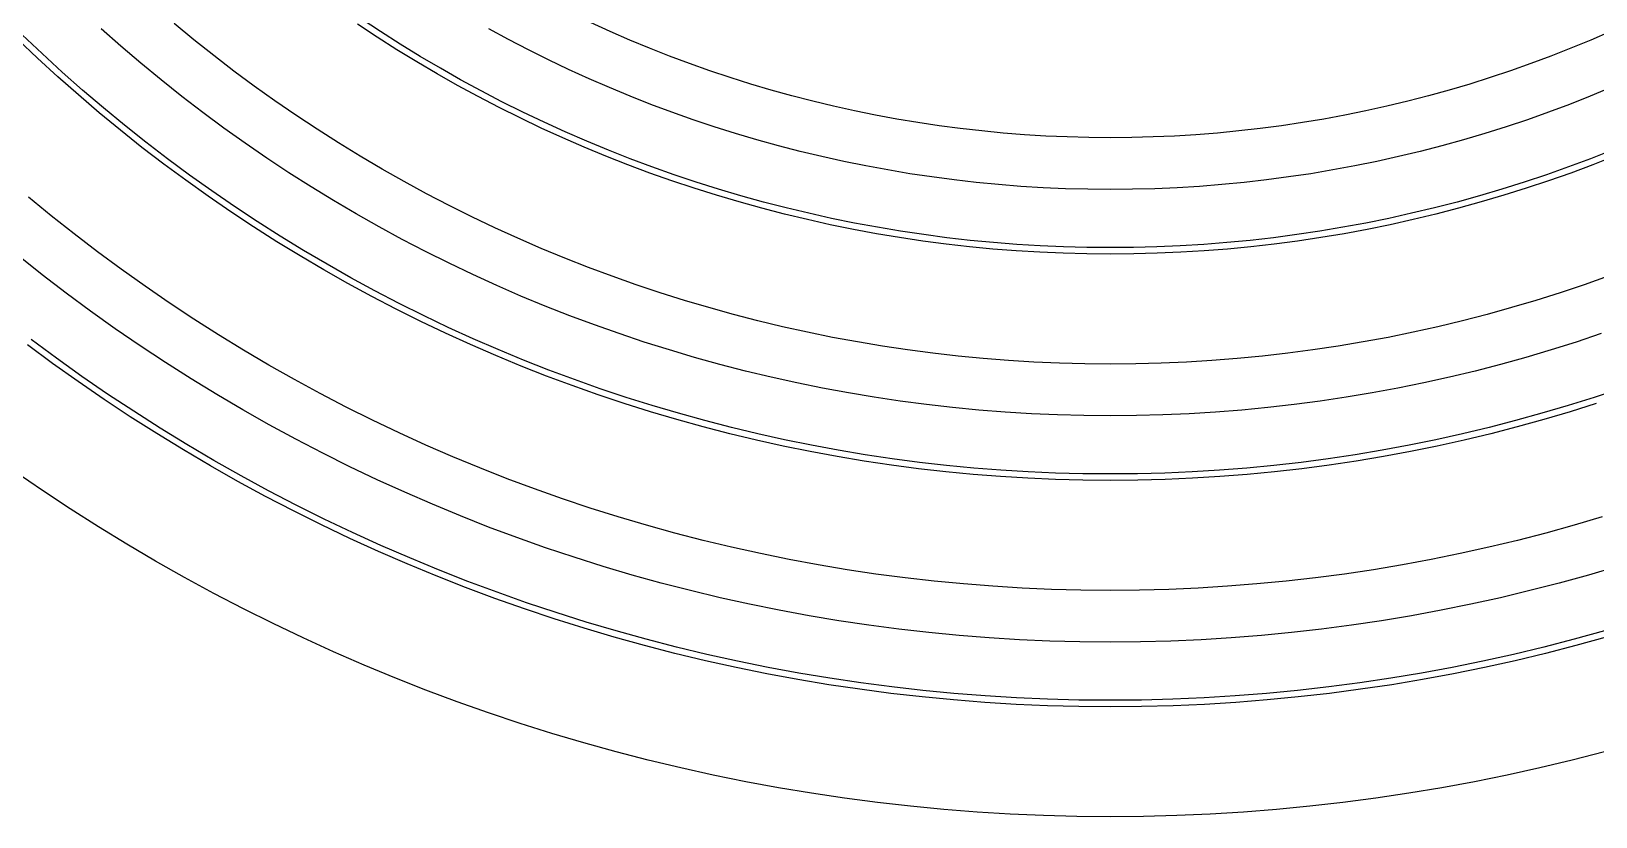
# Model space of a CAD drawing. Header units: metres. Extents: x 9 to 1211, y 9 to 2781.
# Drawn here: x 137.3 to 379, y 1401 to 1522.5 of the extents above; entities that cross this region are included whole.
import ezdxf

# ---------------------------------------------------------------- set-up
doc = ezdxf.new("R2010")
doc.units = ezdxf.units.M
for name, color, linetype in [('ACIKLIK', 5, 'Continuous'), ('CAM_SABLON', 4, 'Continuous'), ('DIS_KENAR_V91_Z3', 1, 'Continuous'), ('LAMBA_T4_Z4', 3, 'Continuous')]:
    doc.layers.add(name, color=color, linetype=linetype)

msp = doc.modelspace()

# ---------------------------------------------------------------- linework, layer by layer
at = {"layer": 'ACIKLIK'}
for points in [[(379.86, 1475.7), (376, 1474.4), (372.12, 1473.18), (368.22, 1472.03), (364.3, 1470.94), (360.37, 1469.92), (356.41, 1468.97), (352.44, 1468.09), (348.46, 1467.28), (344.46, 1466.54), (340.45, 1465.87), (336.43, 1465.27), (332.4, 1464.74), (328.36, 1464.28), (324.31, 1463.89), (320.25, 1463.57), (316.19, 1463.32), (312.13, 1463.14), (308.07, 1463.04), (304, 1463), (299.93, 1463.04), (295.87, 1463.14), (291.81, 1463.32), (287.75, 1463.57), (283.69, 1463.89), (279.64, 1464.28), (275.6, 1464.74), (271.57, 1465.27), (267.55, 1465.87), (263.54, 1466.54), (259.54, 1467.28), (255.56, 1468.09), (251.59, 1468.97), (247.63, 1469.92), (243.7, 1470.94), (239.78, 1472.03), (235.88, 1473.18), (232, 1474.4), (228.14, 1475.7), (224.31, 1477.05), (220.5, 1478.48), (216.72, 1479.97), (212.96, 1481.52), (209.23, 1483.14), (205.53, 1484.83), (201.86, 1486.58), (198.22, 1488.4), (194.61, 1490.27), (191.04, 1492.21), (187.5, 1494.22), (184, 1496.28), (180.53, 1498.41), (177.1, 1500.59), (173.71, 1502.84), (170.36, 1505.14), (167.05, 1507.5), (163.78, 1509.92), (160.55, 1512.39), (157.37, 1514.93), (154.23, 1517.51), (151.14, 1520.15), (148.09, 1522.85)], [(381.36, 1513.74), (378.17, 1512.42), (374.96, 1511.15), (371.72, 1509.94), (368.46, 1508.79), (365.19, 1507.69), (361.89, 1506.65), (358.58, 1505.67), (355.25, 1504.75), (351.9, 1503.88), (348.54, 1503.08), (345.17, 1502.33), (341.78, 1501.64), (338.38, 1501.01), (334.97, 1500.44), (331.56, 1499.93), (328.13, 1499.48), (324.7, 1499.09), (321.26, 1498.75), (317.81, 1498.48), (314.36, 1498.27), (310.91, 1498.12), (307.46, 1498.03), (304, 1498), (300.54, 1498.03), (297.09, 1498.12), (293.64, 1498.27), (290.19, 1498.48), (286.74, 1498.75), (283.3, 1499.09), (279.87, 1499.48), (276.44, 1499.93), (273.03, 1500.44), (269.62, 1501.01), (266.22, 1501.64), (262.83, 1502.33), (259.46, 1503.08), (256.1, 1503.88), (252.75, 1504.75), (249.42, 1505.67), (246.11, 1506.65), (242.81, 1507.69), (239.54, 1508.79), (236.28, 1509.94), (233.04, 1511.15), (229.83, 1512.42), (226.64, 1513.74), (223.47, 1515.12), (220.32, 1516.55), (217.2, 1518.04), (214.11, 1519.58), (211.05, 1521.18), (208.01, 1522.83)], [(382.36, 1439.71), (377.87, 1438.38), (373.36, 1437.13), (368.83, 1435.96), (364.29, 1434.87), (359.72, 1433.86), (355.14, 1432.92), (350.54, 1432.07), (345.92, 1431.3), (341.3, 1430.61), (336.66, 1430), (332.01, 1429.47), (327.36, 1429.02), (322.69, 1428.65), (318.03, 1428.37), (313.35, 1428.16), (308.68, 1428.04), (304, 1428), (299.32, 1428.04), (294.65, 1428.16), (289.97, 1428.37), (285.31, 1428.65), (280.64, 1429.02), (275.99, 1429.47), (271.34, 1430), (266.7, 1430.61), (262.08, 1431.3), (257.46, 1432.07), (252.86, 1432.92), (248.28, 1433.86), (243.71, 1434.87), (239.17, 1435.96), (234.64, 1437.13), (230.13, 1438.38), (225.64, 1439.71), (221.18, 1441.12), (216.75, 1442.6), (212.34, 1444.16), (207.96, 1445.8), (203.61, 1447.52), (199.28, 1449.31), (194.99, 1451.17), (190.74, 1453.11), (186.52, 1455.12), (182.33, 1457.21), (178.18, 1459.37), (174.07, 1461.6), (170, 1463.91), (165.97, 1466.28), (161.98, 1468.72), (158.04, 1471.24), (154.14, 1473.82), (150.28, 1476.47), (146.47, 1479.18), (142.71, 1481.97), (139, 1484.81), (135.34, 1487.73)]]:
    msp.add_lwpolyline(points, dxfattribs=at)
at = {"layer": 'CAM_SABLON'}
for points in [[(381.54, 1504.07), (378.18, 1502.75), (374.8, 1501.48), (371.39, 1500.28), (367.97, 1499.13), (364.52, 1498.05), (361.06, 1497.02), (357.58, 1496.05), (354.08, 1495.15), (350.56, 1494.31), (347.04, 1493.52), (343.5, 1492.8), (339.95, 1492.15), (336.38, 1491.55), (332.81, 1491.02), (329.23, 1490.54), (325.64, 1490.13), (322.04, 1489.79), (318.44, 1489.5), (314.83, 1489.28), (311.22, 1489.13), (307.61, 1489.03), (304, 1489), (300.39, 1489.03), (296.78, 1489.13), (293.17, 1489.28), (289.56, 1489.5), (285.96, 1489.79), (282.36, 1490.13), (278.77, 1490.54), (275.19, 1491.02), (271.62, 1491.55), (268.05, 1492.15), (264.5, 1492.8), (260.96, 1493.52), (257.44, 1494.31), (253.92, 1495.15), (250.42, 1496.05), (246.94, 1497.02), (243.48, 1498.05), (240.03, 1499.13), (236.61, 1500.28), (233.2, 1501.48), (229.82, 1502.75), (226.46, 1504.07), (223.12, 1505.46), (219.81, 1506.9), (216.52, 1508.39), (213.26, 1509.95), (210.02, 1511.56), (206.82, 1513.23), (203.64, 1514.95), (200.5, 1516.73), (197.39, 1518.57), (194.31, 1520.45), (191.26, 1522.4), (188.25, 1524.39)], [(382.79, 1467.19), (378.78, 1465.84), (374.75, 1464.57), (370.7, 1463.38), (366.63, 1462.25), (362.54, 1461.19), (358.44, 1460.2), (354.31, 1459.29), (350.18, 1458.45), (346.02, 1457.68), (341.86, 1456.98), (337.68, 1456.36), (333.49, 1455.8), (329.3, 1455.33), (325.09, 1454.92), (320.88, 1454.59), (316.67, 1454.33), (312.45, 1454.15), (308.22, 1454.04), (304, 1454), (299.78, 1454.04), (295.55, 1454.15), (291.33, 1454.33), (287.12, 1454.59), (282.91, 1454.92), (278.7, 1455.33), (274.51, 1455.8), (270.32, 1456.36), (266.14, 1456.98), (261.98, 1457.68), (257.82, 1458.45), (253.69, 1459.29), (249.56, 1460.2), (245.46, 1461.19), (241.37, 1462.25), (237.3, 1463.38), (233.25, 1464.57), (229.22, 1465.84), (225.21, 1467.19), (221.23, 1468.6), (217.28, 1470.07), (213.35, 1471.62), (209.44, 1473.24), (205.57, 1474.92), (201.73, 1476.67), (197.91, 1478.49), (194.13, 1480.38), (190.39, 1482.33), (186.68, 1484.34), (183, 1486.42), (179.36, 1488.57), (175.76, 1490.77), (172.2, 1493.04), (168.68, 1495.37), (165.19, 1497.77), (161.76, 1500.22), (158.36, 1502.73), (155.01, 1505.3), (151.7, 1507.93), (148.45, 1510.62), (145.23, 1513.36), (142.07, 1516.16), (138.96, 1519.01), (135.89, 1521.92)], [(380.35, 1429.73), (375.69, 1428.44), (371.01, 1427.23), (366.31, 1426.1), (361.59, 1425.05), (356.85, 1424.09), (352.1, 1423.21), (347.33, 1422.41), (342.55, 1421.7), (337.76, 1421.07), (332.95, 1420.52), (328.14, 1420.05), (323.32, 1419.68), (318.5, 1419.38), (313.67, 1419.17), (308.83, 1419.04), (304, 1419), (299.17, 1419.04), (294.33, 1419.17), (289.5, 1419.38), (284.68, 1419.68), (279.86, 1420.05), (275.05, 1420.52), (270.24, 1421.07), (265.45, 1421.7), (260.67, 1422.41), (255.9, 1423.21), (251.15, 1424.09), (246.41, 1425.05), (241.69, 1426.1), (236.99, 1427.23), (232.31, 1428.44), (227.65, 1429.73), (223.01, 1431.1), (218.4, 1432.56), (213.82, 1434.09), (209.26, 1435.71), (204.73, 1437.4), (200.23, 1439.17), (195.77, 1441.02), (191.33, 1442.95), (186.94, 1444.95), (182.57, 1447.03), (178.24, 1449.19), (173.96, 1451.42), (169.71, 1453.73), (165.5, 1456.11), (161.33, 1458.57), (157.21, 1461.09), (153.14, 1463.69), (149.1, 1466.36), (145.12, 1469.1), (141.18, 1471.9), (137.3, 1474.78)]]:
    msp.add_lwpolyline(points, dxfattribs=at)
at = {"layer": 'DIS_KENAR_V91_Z3'}
for points in [[(380.95, 1484.57), (377.25, 1483.26), (373.53, 1482.01), (369.78, 1480.83), (366.02, 1479.72), (362.23, 1478.67), (358.43, 1477.68), (354.61, 1476.77), (350.78, 1475.92), (346.93, 1475.13), (343.07, 1474.42), (339.2, 1473.77), (335.31, 1473.19), (331.42, 1472.68), (327.52, 1472.23), (323.61, 1471.86), (319.7, 1471.55), (315.78, 1471.31), (311.85, 1471.14), (307.93, 1471.03), (304, 1471), (300.07, 1471.03), (296.15, 1471.14), (292.22, 1471.31), (288.3, 1471.55), (284.39, 1471.86), (280.48, 1472.23), (276.58, 1472.68), (272.69, 1473.19), (268.8, 1473.77), (264.93, 1474.42), (261.07, 1475.13), (257.22, 1475.92), (253.39, 1476.77), (249.57, 1477.68), (245.77, 1478.67), (241.98, 1479.72), (238.22, 1480.83), (234.47, 1482.01), (230.75, 1483.26), (227.05, 1484.57), (223.37, 1485.94), (219.71, 1487.38), (216.09, 1488.89), (212.48, 1490.45), (208.91, 1492.08), (205.37, 1493.77), (201.85, 1495.52), (198.37, 1497.34), (194.92, 1499.21), (191.5, 1501.14), (188.12, 1503.14), (184.77, 1505.19), (181.46, 1507.3), (178.18, 1509.47), (174.95, 1511.69), (171.75, 1513.97), (168.59, 1516.31), (165.48, 1518.7), (162.4, 1521.14), (159.37, 1523.64)], [(381.28, 1522.43), (378.24, 1521.1), (375.18, 1519.84), (372.09, 1518.62), (368.98, 1517.46), (365.86, 1516.35), (362.71, 1515.3), (359.55, 1514.3), (356.37, 1513.36), (353.18, 1512.47), (349.97, 1511.64), (346.74, 1510.87), (343.5, 1510.15), (340.25, 1509.49), (336.99, 1508.89), (333.72, 1508.34), (330.44, 1507.85), (327.16, 1507.42), (323.86, 1507.04), (320.56, 1506.72), (317.25, 1506.46), (313.94, 1506.26), (310.63, 1506.12), (307.32, 1506.03), (304, 1506), (300.68, 1506.03), (297.37, 1506.12), (294.06, 1506.26), (290.75, 1506.46), (287.44, 1506.72), (284.14, 1507.04), (280.84, 1507.42), (277.56, 1507.85), (274.28, 1508.34), (271.01, 1508.89), (267.75, 1509.49), (264.5, 1510.15), (261.26, 1510.87), (258.03, 1511.64), (254.82, 1512.47), (251.63, 1513.36), (248.45, 1514.3), (245.29, 1515.3), (242.14, 1516.35), (239.02, 1517.46), (235.91, 1518.62), (232.82, 1519.84), (229.76, 1521.1), (226.72, 1522.43), (223.7, 1523.8)], [(380.02, 1447.36), (375.67, 1446.07), (371.29, 1444.86), (366.9, 1443.72), (362.49, 1442.66), (358.06, 1441.68), (353.61, 1440.78), (349.15, 1439.95), (344.67, 1439.2), (340.19, 1438.53), (335.69, 1437.94), (331.18, 1437.42), (326.66, 1436.99), (322.14, 1436.63), (317.61, 1436.36), (313.07, 1436.16), (308.54, 1436.04), (304, 1436), (299.46, 1436.04), (294.93, 1436.16), (290.39, 1436.36), (285.86, 1436.63), (281.34, 1436.99), (276.82, 1437.42), (272.31, 1437.94), (267.81, 1438.53), (263.33, 1439.2), (258.85, 1439.95), (254.39, 1440.78), (249.94, 1441.68), (245.51, 1442.66), (241.1, 1443.72), (236.71, 1444.86), (232.33, 1446.07), (227.98, 1447.36), (223.66, 1448.73), (219.35, 1450.17), (215.07, 1451.68), (210.82, 1453.27), (206.6, 1454.93), (202.41, 1456.67), (198.25, 1458.48), (194.12, 1460.36), (190.02, 1462.31), (185.96, 1464.34), (181.94, 1466.43), (177.95, 1468.6), (174, 1470.83), (170.09, 1473.14), (166.22, 1475.51), (162.39, 1477.95), (158.61, 1480.45), (154.87, 1483.02), (151.18, 1485.66), (147.53, 1488.35), (143.93, 1491.12), (140.38, 1493.94), (136.88, 1496.83)], [(380.35, 1411.05), (375.37, 1409.76), (370.36, 1408.56), (365.33, 1407.45), (360.29, 1406.42), (355.23, 1405.48), (350.15, 1404.63), (345.06, 1403.87), (339.95, 1403.2), (334.84, 1402.62), (329.71, 1402.12), (324.58, 1401.72), (319.44, 1401.4), (314.3, 1401.18), (309.15, 1401.04), (304, 1401), (298.85, 1401.04), (293.7, 1401.18), (288.56, 1401.4), (283.42, 1401.72), (278.29, 1402.12), (273.16, 1402.62), (268.05, 1403.2), (262.94, 1403.87), (257.85, 1404.63), (252.77, 1405.48), (247.71, 1406.42), (242.67, 1407.45), (237.64, 1408.56), (232.63, 1409.76), (227.65, 1411.05), (222.69, 1412.43), (217.75, 1413.89), (212.84, 1415.44), (207.96, 1417.07), (203.1, 1418.79), (198.28, 1420.59), (193.49, 1422.48), (188.73, 1424.45), (184.01, 1426.5), (179.33, 1428.64), (174.68, 1430.86), (170.07, 1433.15), (165.51, 1435.53), (160.98, 1437.99), (156.5, 1440.52), (152.06, 1443.14), (147.67, 1445.83), (143.33, 1448.59), (139.04, 1451.43), (134.79, 1454.35)]]:
    msp.add_lwpolyline(points, dxfattribs=at)
at = {"layer": 'LAMBA_T4_Z4'}
for points in [[(381.92, 1503.15), (378.54, 1501.82), (375.14, 1500.54), (371.72, 1499.33), (368.28, 1498.18), (364.81, 1497.09), (361.33, 1496.06), (357.83, 1495.09), (354.32, 1494.18), (350.79, 1493.33), (347.25, 1492.55), (343.69, 1491.82), (340.12, 1491.16), (336.54, 1490.56), (332.95, 1490.02), (329.35, 1489.55), (325.74, 1489.14), (322.13, 1488.79), (318.51, 1488.51), (314.89, 1488.29), (311.26, 1488.13), (307.63, 1488.03), (304, 1488), (300.37, 1488.03), (296.74, 1488.13), (293.11, 1488.29), (289.49, 1488.51), (285.87, 1488.79), (282.26, 1489.14), (278.65, 1489.55), (275.05, 1490.02), (271.46, 1490.56), (267.88, 1491.16), (264.31, 1491.82), (260.75, 1492.55), (257.21, 1493.33), (253.68, 1494.18), (250.17, 1495.09), (246.67, 1496.06), (243.19, 1497.09), (239.72, 1498.18), (236.28, 1499.33), (232.86, 1500.54), (229.46, 1501.82), (226.08, 1503.15), (222.73, 1504.54), (219.4, 1505.98), (216.1, 1507.49), (212.82, 1509.05), (209.57, 1510.67), (206.35, 1512.35), (203.16, 1514.08), (200, 1515.87), (196.87, 1517.71), (193.78, 1519.61), (190.72, 1521.56), (187.69, 1523.56)], [(379.09, 1464.89), (375.05, 1463.62), (370.98, 1462.41), (366.89, 1461.28), (362.79, 1460.22), (358.66, 1459.23), (354.52, 1458.31), (350.37, 1457.47), (346.2, 1456.69), (342.01, 1455.99), (337.82, 1455.37), (333.61, 1454.81), (329.4, 1454.33), (325.18, 1453.93), (320.95, 1453.59), (316.72, 1453.33), (312.48, 1453.15), (308.24, 1453.04), (304, 1453), (299.76, 1453.04), (295.52, 1453.15), (291.28, 1453.33), (287.05, 1453.59), (282.82, 1453.93), (278.6, 1454.33), (274.39, 1454.81), (270.18, 1455.37), (265.99, 1455.99), (261.8, 1456.69), (257.63, 1457.47), (253.48, 1458.31), (249.34, 1459.23), (245.21, 1460.22), (241.11, 1461.28), (237.02, 1462.41), (232.95, 1463.62), (228.91, 1464.89), (224.89, 1466.24), (220.89, 1467.66), (216.92, 1469.14), (212.97, 1470.69), (209.05, 1472.32), (205.16, 1474.01), (201.3, 1475.77), (197.48, 1477.59), (193.68, 1479.49), (189.92, 1481.44), (186.19, 1483.47), (182.5, 1485.56), (178.85, 1487.71), (175.23, 1489.92), (171.65, 1492.2), (168.12, 1494.54), (164.62, 1496.95), (161.17, 1499.41), (157.76, 1501.93), (154.39, 1504.51), (151.08, 1507.15), (147.8, 1509.85), (144.58, 1512.61), (141.4, 1515.42), (138.27, 1518.28), (135.2, 1521.2)], [(380.63, 1428.77), (375.95, 1427.47), (371.25, 1426.26), (366.54, 1425.13), (361.8, 1424.08), (357.04, 1423.11), (352.27, 1422.22), (347.49, 1421.42), (342.69, 1420.71), (337.88, 1420.07), (333.06, 1419.52), (328.23, 1419.06), (323.39, 1418.68), (318.55, 1418.38), (313.7, 1418.17), (308.85, 1418.04), (304, 1418), (299.15, 1418.04), (294.3, 1418.17), (289.45, 1418.38), (284.61, 1418.68), (279.77, 1419.06), (274.94, 1419.52), (270.12, 1420.07), (265.31, 1420.71), (260.51, 1421.42), (255.73, 1422.22), (250.96, 1423.11), (246.2, 1424.08), (241.46, 1425.13), (236.75, 1426.26), (232.05, 1427.47), (227.37, 1428.77), (222.72, 1430.15), (218.09, 1431.61), (213.49, 1433.15), (208.92, 1434.77), (204.37, 1436.47), (199.86, 1438.24), (195.38, 1440.1), (190.93, 1442.03), (186.51, 1444.05), (182.13, 1446.14), (177.79, 1448.3), (173.49, 1450.54), (169.22, 1452.86), (165, 1455.25), (160.82, 1457.71), (156.68, 1460.24), (152.59, 1462.85), (148.54, 1465.53), (144.55, 1468.28), (140.6, 1471.09), (136.7, 1473.98)]]:
    msp.add_lwpolyline(points, dxfattribs=at)

doc.saveas('drawing.dxf')
